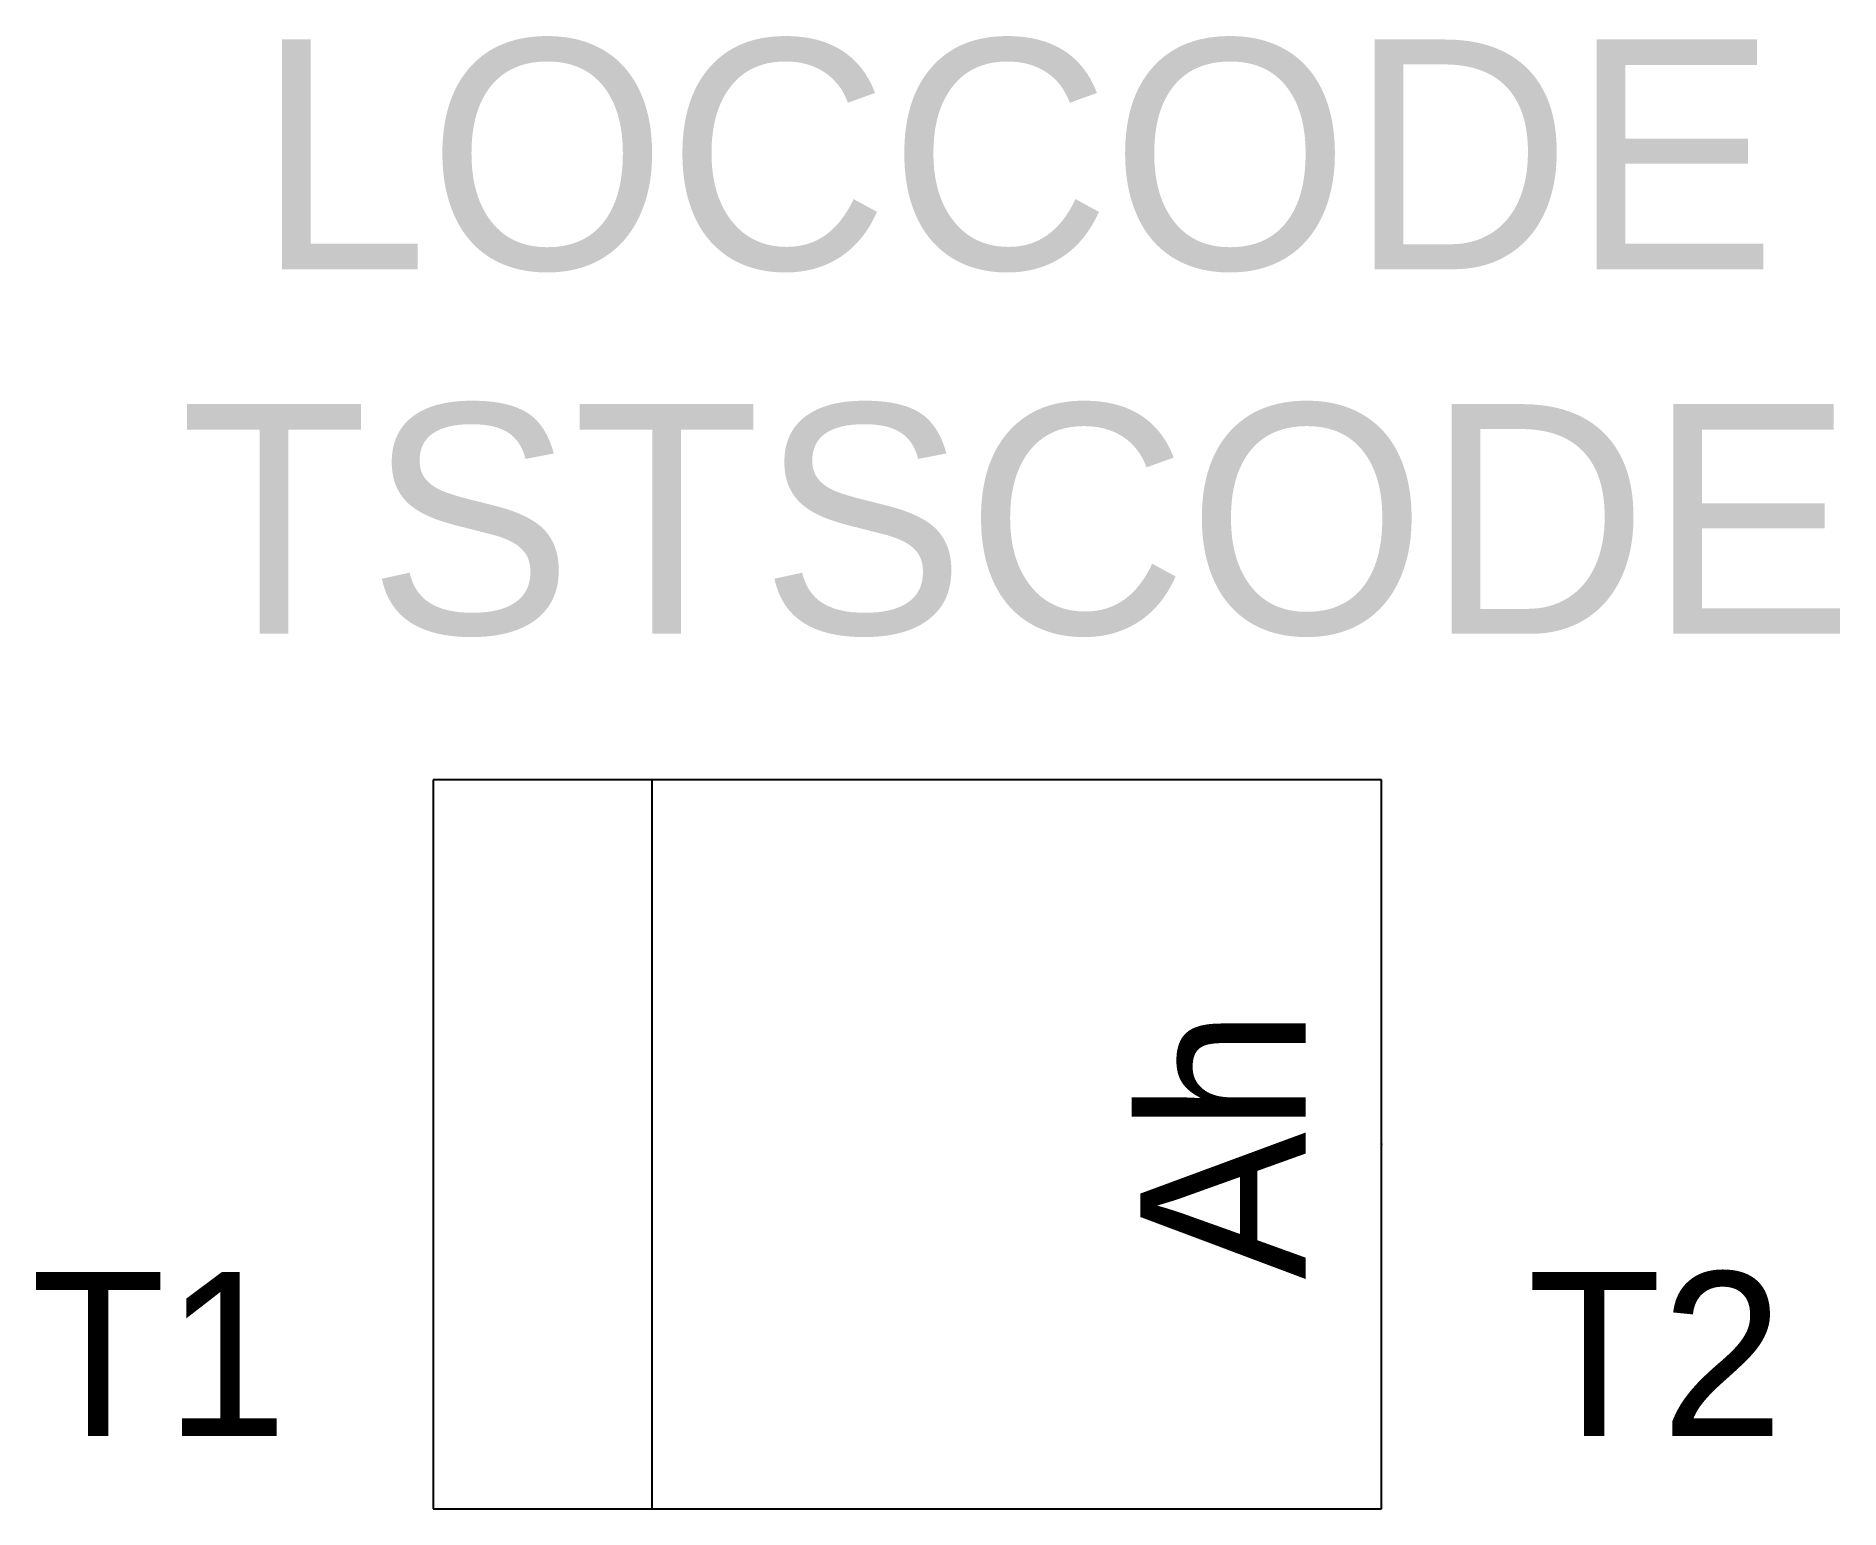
# Model space of a CAD drawing. Extents: x -13.4 to 11.3, y -5 to 15.2.
import ezdxf
from ezdxf.enums import TextEntityAlignment as Align

# ---------------------------------------------------------------- set-up
doc = ezdxf.new("R2010")
doc.units = 0
doc.layers.get('0').update_dxf_attribs({"linetype": 'CONTINUOUS'})
doc.layers.add('C', color=6, linetype='CONTINUOUS')
doc.layers.add('T2', color=1, linetype='CONTINUOUS')

msp = doc.modelspace()

# ---------------------------------------------------------------- linework, layer by layer
at = {"color": 0}
for p, q in [((-8, 5), (-8, -5)), ((5, 5), (-8, 5)), ((-5, 5), (-5, -5)), ((5, -5), (5, 5)), ((-8, -5), (5, -5))]:
    msp.add_line(p, q, dxfattribs=at)
at = {"layer": 'C', "color": 0}
msp.add_point((5, 0), dxfattribs=at)

# ---------------------------------------------------------------- texts
at = {"color": 0}
msp.add_text('Ah', height=2.2665, rotation=90, dxfattribs=at).set_placement((3.962, 0), align=Align.CENTER)
at = {"color": 0, "linetype": 'CONTINUOUS'}
for tag, p in [('LOCCODE', (0, 12)), ('TSTSCODE', (0, 7))]:
    msp.add_attdef(tag, text='', height=3.15, dxfattribs=at).set_placement(p, align=Align.CENTER)
at = {"layer": 'T2', "color": 0, "linetype": 'CONTINUOUS'}
msp.add_attdef('T2', (7, -4), '', height=2.25, dxfattribs=at)
msp.add_attdef('T1', text='', height=2.25, dxfattribs=at).set_placement((-10, -4), align=Align.RIGHT)

doc.saveas('drawing.dxf')
